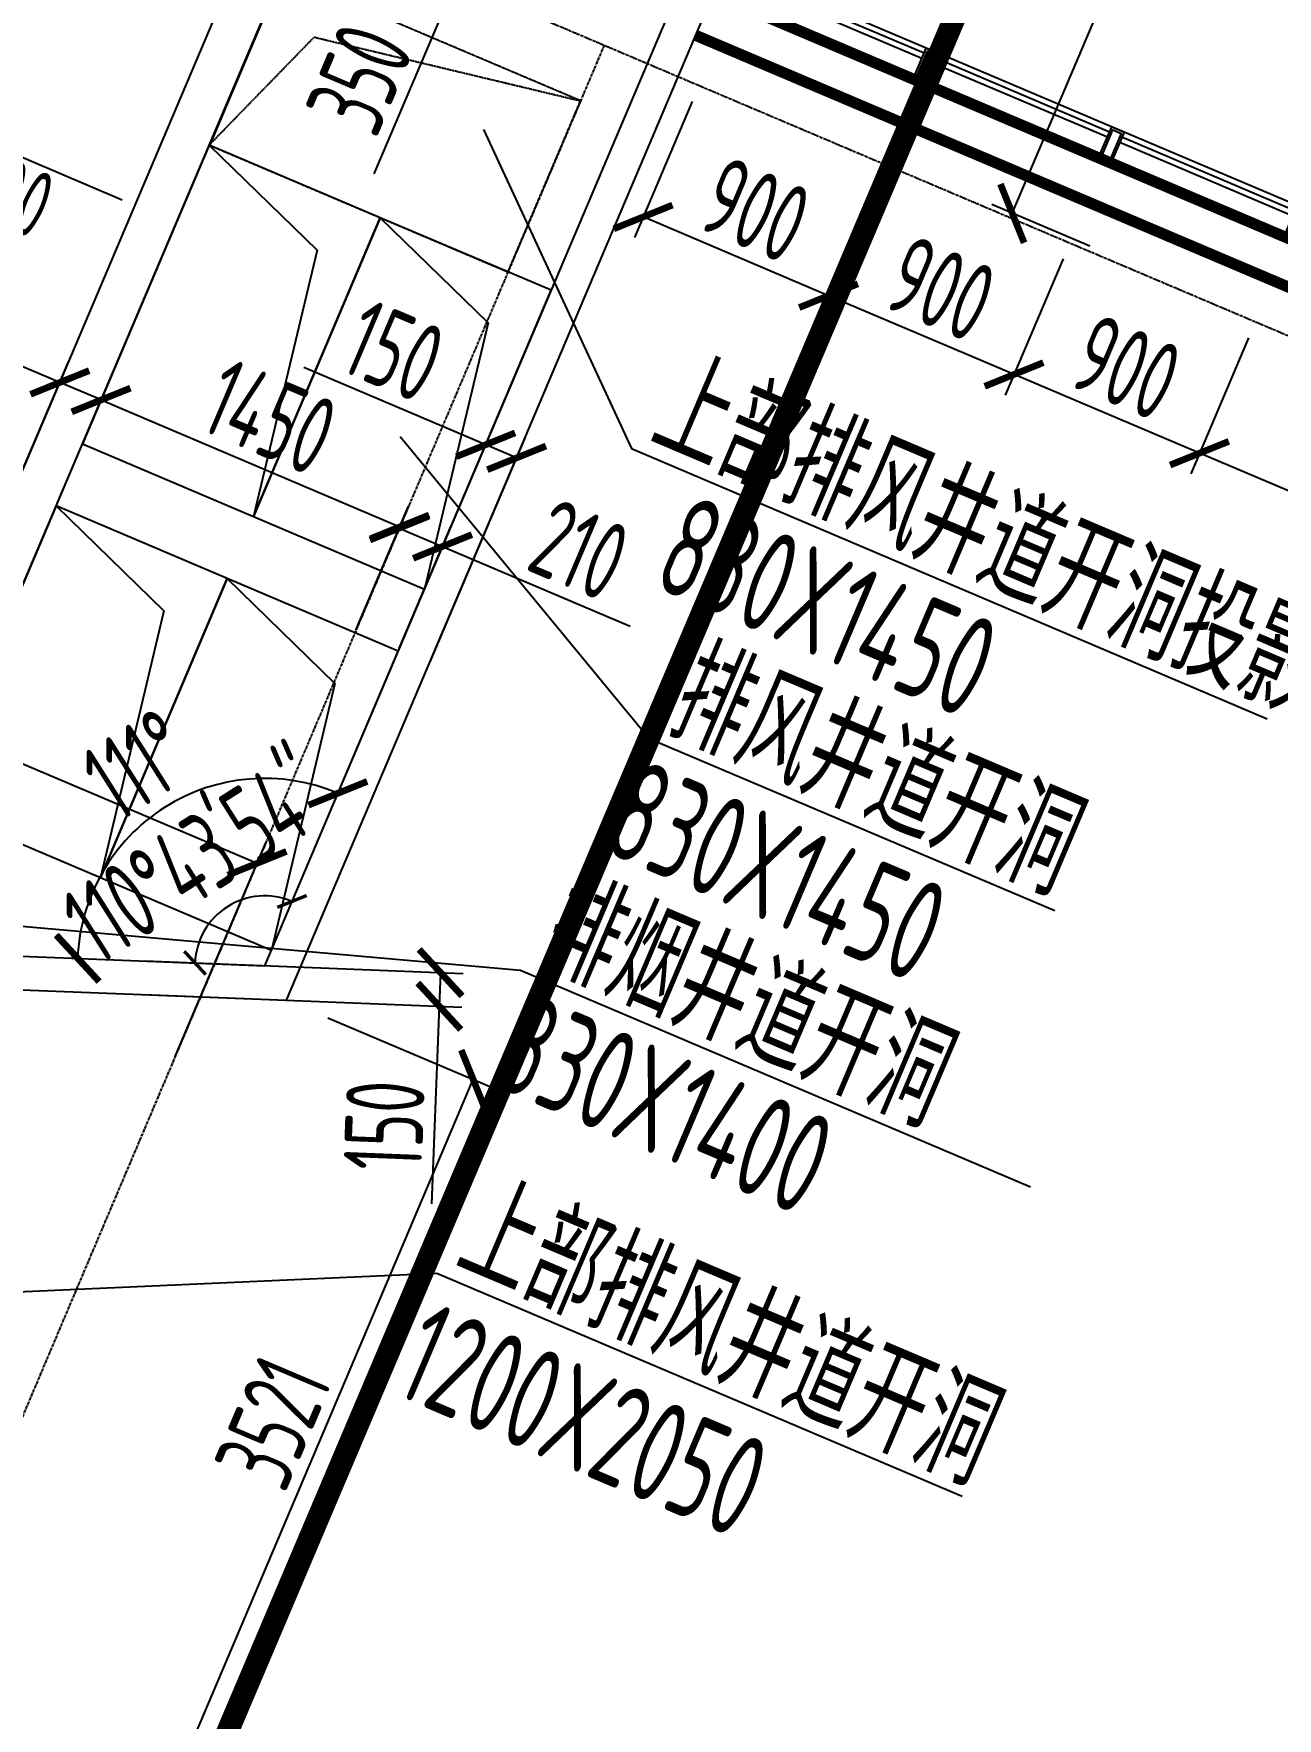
# Model space of a CAD drawing. Extents: x 11778731 to 12007717, y -6694179 to -6314888.
# Drawn here: x 11938649 to 11944205, y -6423198 to -6415677 of the extents above; entities that cross this region are included whole.
import ezdxf
from ezdxf.enums import TextEntityAlignment as Align

# ---------------------------------------------------------------- set-up
doc = ezdxf.new("R2010")
doc.units = 0
doc.header["$LTSCALE"] = 10
doc.header["$MEASUREMENT"] = 0
for name, pattern in [('A3-RG-axis-100$0$CENTER', [2, 1.25, -0.25, 0.25, -0.25]), ('A3-RI-5F$0$DASH', [0.35, 0.25, -0.1]), ('A3-RI-5F$0$DASHED2', [0.375, 0.25, -0.125]), ('A3-RM-5F$0$DASH', [0.35, 0.25, -0.1]), ('DASHED2', [0.375, 0.25, -0.125])]:
    doc.linetypes.add(name, pattern=pattern)
for name, color, linetype in [('A-CLOD', 200, 'Continuous'), ('A3-RB-5F-100$0$A-DIMS-100', 1, 'Continuous'), ('A3-RG-axis-100$0$A-GRID', 1, 'A3-RG-axis-100$0$CENTER'), ('A3-RI-5F$0$A-DETAILS', 11, 'Continuous'), ('A3-RI-5F$0$A-DOOR-ROLL', 2, 'A3-RI-5F$0$DASHED2'), ('A3-RI-5F$0$A-GLAZ', 140, 'Continuous'), ('A3-RI-5F$0$A-WALL', 7, 'Continuous'), ('A3-RM-5F$0$A-EQPM', 55, 'Continuous'), ('A3-SYMB-5F-100$0$A-SYMB', 4, 'Continuous'), ('A3-SYMB-5F-100$0$A-SYMB-AREA', 4, 'Continuous'), ('A3-SYMB-5F-100$0$A-SYMB-NAME', 4, 'Continuous'), ('A3-SYMB-5F-100$0$A-SYMB-NAME-E', 4, 'Continuous')]:
    doc.layers.add(name, color=color, linetype=linetype)
doc.styles.add('A3-RB-5F-100$0$XD2008', font='xd-hzs.shx', dxfattribs={"width": 0.7, "bigfont": 'xd-hztxt.shx'})
doc.styles.add('A3-SYMB-5F-100$0$ECADI', font='hzs.shx', dxfattribs={"width": 0.7, "bigfont": 'hztxt.shx'})
doc.styles.add('A3-SYMB-5F-100$0$XD2008', font='hzs.shx', dxfattribs={"width": 0.7, "bigfont": 'hztxt.shx'})
doc.dimstyles.new('A3-RB-5F-100$0$XD100', dxfattribs={"dimscale": 100, "dimtxt": 3.5, "dimasz": 1.5, "dimexe": 1, "dimexo": 2, "dimgap": 0.5, "dimtad": 1, "dimdec": 0, "dimdsep": 46, "dimtxsty": 'A3-RB-5F-100$0$XD2008', "dimcen": 2.5, "dimclrt": 4, "dimaunit": 1, "dimadec": 0, "dimazin": 0, "dimtfac": 1, "dimtdec": 0, "dimtix": 1, "dimtmove": 0, "dimatfit": 3, "dimfxl": 0, "dimtolj": 1, "dimtzin": 0, "dimarcsym": 0})
doc.dimstyles.new('A3-RB-5F-100$0$XD100$0', dxfattribs={"dimscale": 100, "dimtxt": 3.5, "dimasz": 2, "dimexe": 1, "dimexo": 2, "dimgap": 0.5, "dimtad": 1, "dimdec": 0, "dimdsep": 46, "dimtxsty": 'A3-RB-5F-100$0$XD2008', "dimblk1": 'A3-RB-5F-100$0$_ARCHTICK', "dimblk2": 'A3-RB-5F-100$0$_ARCHTICK', "dimsah": 1, "dimcen": 2.5, "dimclrt": 4, "dimaunit": 1, "dimadec": 0, "dimazin": 0, "dimtfac": 1, "dimtdec": 0, "dimtix": 1, "dimtmove": 0, "dimatfit": 3, "dimfxl": 0, "dimtolj": 1, "dimtzin": 0, "dimarcsym": 0})

# ---------------------------------------------------------------- blocks, each defined once
blk = doc.blocks.new('A3-RI-5F$0$GEDUAN900')
at = {"layer": 'A3-RI-5F$0$A-DETAILS'}
for points in [[(-441.8, 187.6), (-383.2, 325.6), (-328, 302.2), (-386.6, 164.1)], [(-428.7, 192.8), (-377.9, 312.5), (-341.1, 296.9), (-391.9, 177.2)], [(386.6, -164.1), (445.2, -26), (500.5, -49.5), (441.8, -187.6)], [(399.7, -158.8), (450.5, -39.1), (487.3, -54.8), (436.5, -174.4)]]:
    blk.add_lwpolyline(points, close=True, dxfattribs=at)
at = {"layer": 'A3-RI-5F$0$A-GLAZ'}
for p, q in [((472.8, -37.8), (-355.6, 313.9)), ((425.7, -72.1), (-347.5, 256.2)), ((435.5, -49), (-337.8, 279.2)), ((414.2, -175.8), (-414.2, 175.8))]:
    blk.add_line(p, q, dxfattribs=at)
blk = doc.blocks.new('A3-RI-5F')
at = {"layer": 'A3-RI-5F$0$A-DOOR-ROLL', "linetype": 'A3-RI-5F$0$DASH', "const_width": 50}
for points in [[(11941750.1, -6415527.5), (11949243, -6418708)], [(11941607.5, -6415684.2), (11949146.4, -6418884.3)]]:
    blk.add_lwpolyline(points, dxfattribs=at)
at = {"layer": 'A3-RI-5F$0$A-WALL'}
for p, q in [((11938202.5, -6419073.6), (11940078.2, -6414654.8)), ((11938096.5, -6418811.3), (11939815.9, -6414760.9)), ((11939681.5, -6419837.7), (11941528, -6415487.5)), ((11939779.1, -6419991.7), (11941666.1, -6415546.2)), ((11938087.7, -6419774.6), (11939681.5, -6419837.7)), ((11936189.3, -6419849.5), (11939779.1, -6419991.7)), ((11936189.3, -6419849.5), (11939779.1, -6419991.7))]:
    blk.add_line(p, q, dxfattribs=at)
at = {"layer": 'A3-RI-5F$0$A-GLAZ', "rotation": 4.760664240517407e-06}
for p in [(11942191.9, -6415715), (11943020.4, -6416066.7), (11943848.8, -6416418.4)]:
    blk.add_blockref('A3-RI-5F$0$GEDUAN900', p, dxfattribs=at)
blk = doc.blocks.new('A3-RG-axis-100')
at = {"layer": 'A3-RG-axis-100$0$A-GRID'}
for p, q in [((11907163.4, -6401280.8), (11992184.7, -6437370.3)), ((11941198, -6415727.7), (11923107, -6458347.2))]:
    blk.add_line(p, q, dxfattribs=at)
blk = doc.blocks.new('A3-SYMB-5F-100$0$ECADI-TAG-ROOM')
at = {"layer": 'A3-SYMB-5F-100$0$A-SYMB-AREA', "style": 'A3-SYMB-5F-100$0$ECADI', "width": 0.7}
blk.add_attdef('340M2', text='', height=2.5, dxfattribs=at).set_placement((7.167, -1.75), align=Align.MIDDLE_LEFT)
at = {"layer": 'A3-SYMB-5F-100$0$A-SYMB-NAME', "style": 'A3-SYMB-5F-100$0$ECADI', "width": 0.7}
blk.add_attdef('CHINESENAME', (-5.125, 0.088), '', height=4.5, dxfattribs=at)
at = {"layer": 'A3-SYMB-5F-100$0$A-SYMB-NAME-E', "style": 'A3-SYMB-5F-100$0$ECADI', "width": 0.7}
for tag, p in [('ENGLISHHIGH', (-5.125, 8.04)), ('ENGLISHLOW', (-5.125, 4.84))]:
    blk.add_attdef(tag, p, '', height=2.5, dxfattribs=at)
blk = doc.blocks.new('A3-SYMB-5F-100$0$ECADI-TAG-HGHT（国标）')
at = {"layer": '', "color": 1}
blk.add_line((-2.121, 2.121), (11.768, 2.121), dxfattribs=at)
at = {"color": 1, "const_width": 0.5}
blk.add_lwpolyline([(-2.121, 2.121), (0, 0), (2.121, 2.121)], dxfattribs=at)
at = {"color": 1}
blk.add_point((-1.481, 4.6), dxfattribs=at)
at = {"style": 'A3-SYMB-5F-100$0$XD2008', "width": 0.7}
blk.add_attdef('FL', text='', height=3, dxfattribs=at).set_placement((-2.689, 2.967), align=Align.RIGHT)
for tag, p in [('F.F.L.', (2.284, 2.967)), ('T.O.S.', (2.284, -1.104))]:
    blk.add_attdef(tag, p, '', height=3, dxfattribs=at)
blk = doc.blocks.new('A3-SYMB-5F-100')
at = {"layer": 'A3-SYMB-5F-100$0$A-SYMB'}
for points in [[(11940658.9, -6416104.9), (11941319.8, -6417529.1), (11944160.7, -6418735)], [(11940286, -6417474.6), (11941399, -6418822.6), (11943210.7, -6419591.7)], [(11937278.6, -6419544.7), (11940824, -6419858.1), (11943102, -6420825.1)], [(11935095.7, -6421449), (11940451.1, -6421210.1), (11942797.4, -6422206)]]:
    blk.add_lwpolyline(points, dxfattribs=at)
ref = blk.add_blockref('A3-SYMB-5F-100$0$ECADI-TAG-HGHT（国标）', (11937878.1, -6416153.1), dxfattribs=dict(at, xscale=99.99999999999999, yscale=99.99999999999999, zscale=99.99999999999997, rotation=337))
ref.add_attrib('F.F.L.', '18.950', (11937843.3, -6415815.9), dxfattribs={"layer": '0', "height": 300, "rotation": 337, "style": 'A3-SYMB-5F-100$0$XD2008', "width": 0.7})
ref.add_attrib('T.O.S.', '18.900', (11938045.2, -6416344), dxfattribs={"layer": '0', "height": 300, "rotation": 337, "style": 'A3-SYMB-5F-100$0$XD2008', "width": 0.7})
ref = blk.add_blockref('A3-SYMB-5F-100$0$ECADI-TAG-ROOM', (11941850.5, -6417719.6), dxfattribs=dict(at, xscale=99.99999999989046, yscale=100.0000000001164, rotation=337))
ref.add_attrib('CHINESENAME', '上部排风井道开洞投影', (11941382.2, -6417511.3), dxfattribs={"height": 450, "rotation": 337, "style": 'A3-SYMB-5F-100$0$ECADI', "width": 0.7})
ref = blk.add_blockref('A3-SYMB-5F-100$0$ECADI-TAG-ROOM', (11941871.4, -6418349.9), dxfattribs=dict(at, xscale=99.99999999989046, yscale=100.0000000001164, rotation=337))
ref.add_attrib('CHINESENAME', '830X1450', (11941403.1, -6418141.6), dxfattribs={"height": 450, "rotation": 337, "style": 'A3-SYMB-5F-100$0$ECADI', "width": 0.7})
ref = blk.add_blockref('A3-SYMB-5F-100$0$ECADI-TAG-ROOM', (11941929.6, -6419013.1), dxfattribs=dict(at, xscale=99.99999999989046, yscale=100.0000000001164, rotation=337))
ref.add_attrib('CHINESENAME', '排风井道开洞', (11941461.3, -6418804.8), dxfattribs={"height": 450, "rotation": 337, "style": 'A3-SYMB-5F-100$0$ECADI', "width": 0.7})
ref = blk.add_blockref('A3-SYMB-5F-100$0$ECADI-TAG-ROOM', (11941645.1, -6419529.9), dxfattribs=dict(at, xscale=99.99999999989046, yscale=100.0000000001164, rotation=337))
ref.add_attrib('CHINESENAME', '830X1450', (11941176.8, -6419321.6), dxfattribs={"height": 450, "rotation": 337, "style": 'A3-SYMB-5F-100$0$ECADI', "width": 0.7})
ref = blk.add_blockref('A3-SYMB-5F-100$0$ECADI-TAG-ROOM', (11941354.7, -6420048.6), dxfattribs=dict(at, xscale=99.99999999989046, yscale=100.0000000001164, rotation=337))
ref.add_attrib('CHINESENAME', '排烟井道开洞', (11940886.4, -6419840.3), dxfattribs={"height": 450, "rotation": 337, "style": 'A3-SYMB-5F-100$0$ECADI', "width": 0.7})
ref = blk.add_blockref('A3-SYMB-5F-100$0$ECADI-TAG-ROOM', (11941148.1, -6420574.3), dxfattribs=dict(at, xscale=99.99999999989046, yscale=100.0000000001164, rotation=337))
ref.add_attrib('CHINESENAME', '830X1400', (11940679.8, -6420366), dxfattribs={"height": 450, "rotation": 337, "style": 'A3-SYMB-5F-100$0$ECADI', "width": 0.7})
ref = blk.add_blockref('A3-SYMB-5F-100$0$ECADI-TAG-ROOM', (11940981.8, -6421400.5), dxfattribs=dict(at, xscale=99.99999999989046, yscale=100.0000000001164, rotation=337))
ref.add_attrib('CHINESENAME', '上部排风井道开洞', (11940513.4, -6421192.2), dxfattribs={"height": 450, "rotation": 337, "style": 'A3-SYMB-5F-100$0$ECADI', "width": 0.7})
ref = blk.add_blockref('A3-SYMB-5F-100$0$ECADI-TAG-ROOM', (11940716.7, -6421954.4), dxfattribs=dict(at, xscale=99.99999999989046, yscale=100.0000000001164, rotation=337))
ref.add_attrib('CHINESENAME', '1200X2050', (11940248.4, -6421746.1), dxfattribs={"height": 450, "rotation": 337, "style": 'A3-SYMB-5F-100$0$ECADI', "width": 0.7})
blk = doc.blocks.new('A3-RB-5F-100$0$_ARCHTICK')
at = {"color": 0, "linetype": 'ByBlock', "const_width": 0.15}
blk.add_lwpolyline([(-0.5, -0.5), (0.5, 0.5)], dxfattribs=at)
blk = doc.blocks.new('*D973')
at = {"layer": 'A3-RB-5F-100$0$A-DIMS-100', "color": 0, "lineweight": -2}
for p, q in [((11943021.3, -6416478.9), (11944369.3, -6413303.2)), ((11944715.2, -6413450), (11944277.2, -6413264.1)), ((11943367.1, -6416625.7), (11942929.2, -6416439.8))]:
    blk.add_line(p, q, dxfattribs=at)
at = {"layer": 'Defpoints', "color": 0}
for p in [(11944369.3, -6413303.2), (11944899.3, -6413528.1), (11943551.2, -6416703.9)]:
    blk.add_point(p, dxfattribs=at)
at = {"layer": 'A3-RB-5F-100$0$A-DIMS-100', "color": 0, "lineweight": -2, "xscale": 200, "yscale": 200, "zscale": 200}
for p, rotation in [((11944369.3, -6413303.2), 66.99999999985796), ((11943021.3, -6416478.9), 246.9999999998579)]:
    blk.add_blockref('A3-RB-5F-100$0$_ARCHTICK', p, dxfattribs=dict(at, rotation=rotation))
at = {"layer": 'A3-RB-5F-100$0$A-DIMS-100', "color": 4, "insert": (11943488.2, -6414803.1), "char_height": 350, "attachment_point": 5, "rotation": 67, "style": 'A3-RB-5F-100$0$XD2008'}
blk.add_mtext('\\A1;3450', dxfattribs=at)
blk = doc.blocks.new('*D414')
at = {"layer": 'A3-RB-5F-100$0$A-DIMS-100', "color": 0, "lineweight": -2}
blk.add_arc((11939681.5, -6419837.7), 311.7, 67, 177.7317, dxfattribs=at)
at = {"layer": 'Defpoints', "color": 0}
for p in [(11941528, -6415487.6), (11939606.6, -6419535.2), (11935849.2, -6419685.9), (11939681.5, -6419837.7), (11939681.5, -6419837.7)]:
    blk.add_point(p, dxfattribs=at)
at = {"layer": 'A3-RB-5F-100$0$A-DIMS-100', "color": 0, "lineweight": -2, "xscale": 100, "yscale": 100, "zscale": 100}
for p, rotation in [((11939803.3, -6419550.8), 336.9999999998996), ((11939370.1, -6419825.4), 267.7316977825798)]:
    blk.add_blockref('A3-RB-5F-100$0$_ARCHTICK', p, dxfattribs=dict(at, rotation=rotation))
at = {"layer": 'A3-RB-5F-100$0$A-DIMS-100', "color": 4, "insert": (11939376.3, -6419356.3), "char_height": 350, "attachment_point": 5, "rotation": 32.36585, "style": 'A3-RB-5F-100$0$XD2008'}
blk.add_mtext('\\A1;110°43\'54"', dxfattribs=at)
blk = doc.blocks.new('*D427')
at = {"layer": 'A3-RB-5F-100$0$A-DIMS-100', "color": 0, "lineweight": -2}
for p, q in [((11944076.5, -6417033.7), (11943818.5, -6417641.6)), ((11945514.4, -6418252.9), (11943857.5, -6417549.6)), ((11945733.4, -6417737), (11945475.4, -6418344.9))]:
    blk.add_line(p, q, dxfattribs=at)
at = {"layer": 'Defpoints', "color": 0}
for p in [(11944154.7, -6416849.6), (11943857.5, -6417549.6), (11945811.6, -6417552.9)]:
    blk.add_point(p, dxfattribs=at)
at = {"layer": 'A3-RB-5F-100$0$A-DIMS-100', "color": 0, "lineweight": -2, "xscale": 200, "yscale": 200, "zscale": 200}
for p, rotation in [((11943857.5, -6417549.6), 157.0000045337895), ((11945514.4, -6418252.9), 337.0000045337895)]:
    blk.add_blockref('A3-RB-5F-100$0$_ARCHTICK', p, dxfattribs=dict(at, rotation=rotation))
at = {"layer": 'A3-RB-5F-100$0$A-DIMS-100', "color": 4, "insert": (11944773.9, -6417694.1), "char_height": 350, "attachment_point": 5, "rotation": 337, "style": 'A3-RB-5F-100$0$XD2008'}
blk.add_mtext('\\A1;1800', dxfattribs=at)
blk = doc.blocks.new('*D446')
at = {"layer": 'A3-RB-5F-100$0$A-DIMS-100', "color": 0, "lineweight": -2}
for p, q in [((11938766.2, -6417233.7), (11937910.1, -6416870.3)), ((11938570.3, -6417695.3), (11938805.3, -6417141.7)), ((11938754.4, -6417773.4), (11938989.4, -6417219.8)), ((11938950.3, -6417311.9), (11938766.2, -6417233.7))]:
    blk.add_line(p, q, dxfattribs=at)
at = {"layer": 'Defpoints', "color": 0}
for p in [(11938950.3, -6417311.9), (11938492.1, -6417879.4), (11938676.2, -6417957.5)]:
    blk.add_point(p, dxfattribs=at)
at = {"layer": 'A3-RB-5F-100$0$A-DIMS-100', "color": 0, "lineweight": -2, "xscale": 200, "yscale": 200, "zscale": 200}
for p, rotation in [((11938766.2, -6417233.7), 157.0000000001583), ((11938950.3, -6417311.9), 337.0000000001583)]:
    blk.add_blockref('A3-RB-5F-100$0$_ARCHTICK', p, dxfattribs=dict(at, rotation=rotation))
at = {"layer": 'A3-RB-5F-100$0$A-DIMS-100', "color": 4, "insert": (11938334, -6416805.8), "char_height": 350, "attachment_point": 5, "rotation": 337, "style": 'A3-RB-5F-100$0$XD2008'}
blk.add_mtext('\\A1;200', dxfattribs=at)
blk = doc.blocks.new('*D454')
at = {"layer": 'A3-RB-5F-100$0$A-DIMS-100', "color": 0, "lineweight": -2}
for p, q in [((11940381.9, -6415001.1), (11940761.8, -6415162.3)), ((11940669.7, -6415123.2), (11940533, -6415445.4)), ((11940245.2, -6415323.2), (11940625, -6415484.5)), ((11940533, -6415445.4), (11940169.6, -6416301.5))]:
    blk.add_line(p, q, dxfattribs=at)
at = {"layer": 'Defpoints', "color": 0}
for p in [(11940197.8, -6414922.9), (11940669.7, -6415123.2), (11940061.1, -6415245.1)]:
    blk.add_point(p, dxfattribs=at)
at = {"layer": 'A3-RB-5F-100$0$A-DIMS-100', "color": 0, "lineweight": -2, "xscale": 200, "yscale": 200, "zscale": 200}
for p, rotation in [((11940669.7, -6415123.2), 66.99999999962213), ((11940533, -6415445.4), 246.9999999996221)]:
    blk.add_blockref('A3-RB-5F-100$0$_ARCHTICK', p, dxfattribs=dict(at, rotation=rotation))
at = {"layer": 'A3-RB-5F-100$0$A-DIMS-100', "color": 4, "insert": (11940105.1, -6415877.6), "char_height": 350, "attachment_point": 5, "rotation": 67, "style": 'A3-RB-5F-100$0$XD2008'}
blk.add_mtext('\\A1;350', dxfattribs=at)
blk = doc.blocks.new('*D465')
at = {"layer": 'A3-RB-5F-100$0$A-DIMS-100', "color": 0, "lineweight": -2}
for p, q in [((11936397, -6419018.5), (11936802.2, -6418064)), ((11936763.1, -6418156.1), (11939647.5, -6419380.4)), ((11939281.4, -6420242.9), (11939686.6, -6419288.4))]:
    blk.add_line(p, q, dxfattribs=at)
at = {"layer": 'Defpoints', "color": 0}
for p in [(11936318.9, -6419202.6), (11939647.5, -6419380.4), (11939203.2, -6420427)]:
    blk.add_point(p, dxfattribs=at)
at = {"layer": 'A3-RB-5F-100$0$A-DIMS-100', "color": 0, "lineweight": -2, "xscale": 200, "yscale": 200, "zscale": 200}
for p, rotation in [((11936763.1, -6418156.1), 156.9999981291874), ((11939647.5, -6419380.4), 336.9999981291875)]:
    blk.add_blockref('A3-RB-5F-100$0$_ARCHTICK', p, dxfattribs=dict(at, rotation=rotation))
at = {"layer": 'A3-RB-5F-100$0$A-DIMS-100', "color": 4, "insert": (11938293.2, -6418561.1), "char_height": 350, "attachment_point": 5, "rotation": 337, "style": 'A3-RB-5F-100$0$XD2008'}
blk.add_mtext('\\A1;3133', dxfattribs=at)
blk = doc.blocks.new('*D471')
at = {"layer": 'A3-RB-5F-100$0$A-DIMS-100', "color": 0, "lineweight": -2}
for p, q in [((11938754.4, -6417773.4), (11938989.4, -6417219.8)), ((11938950.3, -6417311.9), (11940285, -6417878.4)), ((11940089.1, -6418340), (11940324.1, -6417786.4))]:
    blk.add_line(p, q, dxfattribs=at)
at = {"layer": 'Defpoints', "color": 0}
for p in [(11940285, -6417878.4), (11938676.2, -6417957.5), (11940011, -6418524.1)]:
    blk.add_point(p, dxfattribs=at)
at = {"layer": 'A3-RB-5F-100$0$A-DIMS-100', "color": 0, "lineweight": -2, "xscale": 200, "yscale": 200, "zscale": 200}
for p, rotation in [((11938950.3, -6417311.9), 157.0000003382357), ((11940285, -6417878.4), 337.0000003382357)]:
    blk.add_blockref('A3-RB-5F-100$0$_ARCHTICK', p, dxfattribs=dict(at, rotation=rotation))
at = {"layer": 'A3-RB-5F-100$0$A-DIMS-100', "color": 4, "insert": (11939705.6, -6417388), "char_height": 350, "attachment_point": 5, "rotation": 337, "style": 'A3-RB-5F-100$0$XD2008'}
blk.add_mtext('\\A1;1450', dxfattribs=at)
blk = doc.blocks.new('*D472')
at = {"layer": 'A3-RB-5F-100$0$A-DIMS-100', "color": 0, "lineweight": -2}
for p, q in [((11940668.8, -6417511.8), (11939855.7, -6417166.6)), ((11940282.4, -6418422.1), (11940707.9, -6417419.7)), ((11940420.5, -6418480.7), (11940846, -6417478.3)), ((11940806.9, -6417570.4), (11940668.8, -6417511.8))]:
    blk.add_line(p, q, dxfattribs=at)
at = {"layer": 'Defpoints', "color": 0}
for p in [(11940806.9, -6417570.4), (11940204.3, -6418606.2), (11940342.3, -6418664.8)]:
    blk.add_point(p, dxfattribs=at)
at = {"layer": 'A3-RB-5F-100$0$A-DIMS-100', "color": 0, "lineweight": -2, "xscale": 200, "yscale": 200, "zscale": 200}
for p, rotation in [((11940668.8, -6417511.8), 156.9999981291463), ((11940806.9, -6417570.4), 336.9999981291463)]:
    blk.add_blockref('A3-RB-5F-100$0$_ARCHTICK', p, dxfattribs=dict(at, rotation=rotation))
at = {"layer": 'A3-RB-5F-100$0$A-DIMS-100', "color": 4, "insert": (11940258.1, -6417093), "char_height": 350, "attachment_point": 5, "rotation": 337, "style": 'A3-RB-5F-100$0$XD2008'}
blk.add_mtext('\\A1;150', dxfattribs=at)
blk = doc.blocks.new('*D473')
at = {"layer": 'A3-RB-5F-100$0$A-DIMS-100', "color": 0, "lineweight": -2}
for p, q in [((11940089.1, -6418340), (11940321.8, -6417791.8)), ((11940282.4, -6418422.1), (11940515.1, -6417873.9)), ((11940282.7, -6417883.9), (11940476, -6417965.9)), ((11940476, -6417965.9), (11941313.9, -6418321.6))]:
    blk.add_line(p, q, dxfattribs=at)
at = {"layer": 'Defpoints', "color": 0}
for p in [(11940476, -6417965.9), (11940011, -6418524.1), (11940204.3, -6418606.2)]:
    blk.add_point(p, dxfattribs=at)
at = {"layer": 'A3-RB-5F-100$0$A-DIMS-100', "color": 0, "lineweight": -2, "xscale": 200, "yscale": 200, "zscale": 200}
for p, rotation in [((11940282.7, -6417883.9), 156.999998097577), ((11940476, -6417965.9), 336.999998097577)]:
    blk.add_blockref('A3-RB-5F-100$0$_ARCHTICK', p, dxfattribs=dict(at, rotation=rotation))
at = {"layer": 'A3-RB-5F-100$0$A-DIMS-100', "color": 4, "insert": (11941087.3, -6417981), "char_height": 350, "attachment_point": 5, "rotation": 337, "style": 'A3-RB-5F-100$0$XD2008'}
blk.add_mtext('\\A1;210', dxfattribs=at)
blk = doc.blocks.new('*D474')
at = {"layer": 'A3-RB-5F-100$0$A-DIMS-100', "color": 0, "lineweight": -2}
blk.add_arc((11939681.5, -6419837.7), 836.3, 67, 177.7317, dxfattribs=at)
at = {"layer": 'Defpoints', "color": 0}
for p in [(11941528, -6415487.6), (11939480.4, -6419026), (11935849.2, -6419685.9), (11939681.5, -6419837.7), (11939681.5, -6419837.7)]:
    blk.add_point(p, dxfattribs=at)
at = {"layer": 'A3-RB-5F-100$0$A-DIMS-100', "color": 0, "lineweight": -2, "xscale": 200, "yscale": 200, "zscale": 200}
for p, rotation in [((11940008.3, -6419067.9), 336.9999999998996), ((11938845.9, -6419804.6), 267.7316977825798)]:
    blk.add_blockref('A3-RB-5F-100$0$_ARCHTICK', p, dxfattribs=dict(at, rotation=rotation))
at = {"layer": 'A3-RB-5F-100$0$A-DIMS-100', "color": 4, "insert": (11939113.4, -6418941.3), "char_height": 350, "attachment_point": 5, "rotation": 32.36585, "style": 'A3-RB-5F-100$0$XD2008'}
blk.add_mtext('\\A1;111°', dxfattribs=at)
blk = doc.blocks.new('*D475')
at = {"layer": 'A3-RB-5F-100$0$A-DIMS-100', "color": 0, "lineweight": -2}
for p, q in [((11939963.2, -6420069.9), (11940704.8, -6420384.7)), ((11939237.2, -6423586.2), (11940612.7, -6420345.6)), ((11938587.6, -6423310.5), (11939329.2, -6423625.3))]:
    blk.add_line(p, q, dxfattribs=at)
at = {"layer": 'Defpoints', "color": 0}
for p in [(11939779.1, -6419991.7), (11940612.7, -6420345.6), (11938403.5, -6423232.4)]:
    blk.add_point(p, dxfattribs=at)
at = {"layer": 'A3-RB-5F-100$0$A-DIMS-100', "color": 0, "lineweight": -2, "xscale": 200, "yscale": 200, "zscale": 200}
for p, rotation in [((11940612.7, -6420345.6), 66.99999999988417), ((11939237.2, -6423586.2), 246.9999999998842)]:
    blk.add_blockref('A3-RB-5F-100$0$_ARCHTICK', p, dxfattribs=dict(at, rotation=rotation))
at = {"layer": 'A3-RB-5F-100$0$A-DIMS-100', "color": 4, "insert": (11939717.8, -6421878), "char_height": 350, "attachment_point": 5, "rotation": 67, "style": 'A3-RB-5F-100$0$XD2008'}
blk.add_mtext('\\A1;3521', dxfattribs=at)
blk = doc.blocks.new('*D480')
at = {"layer": 'A3-RB-5F-100$0$A-DIMS-100', "color": 0, "lineweight": -2}
for p, q in [((11943248.1, -6416682), (11942990, -6417290)), ((11944076.5, -6417033.7), (11943818.5, -6417641.6)), ((11943857.5, -6417549.6), (11943029.1, -6417197.9))]:
    blk.add_line(p, q, dxfattribs=at)
at = {"layer": 'Defpoints', "color": 0}
for p in [(11943326.2, -6416497.9), (11944154.7, -6416849.6), (11943029.1, -6417197.9)]:
    blk.add_point(p, dxfattribs=at)
at = {"layer": 'A3-RB-5F-100$0$A-DIMS-100', "color": 0, "lineweight": -2, "xscale": 200, "yscale": 200, "zscale": 200}
for p, rotation in [((11943029.1, -6417197.9), 157.0000045338466), ((11943857.5, -6417549.6), 337.0000045338466)]:
    blk.add_blockref('A3-RB-5F-100$0$_ARCHTICK', p, dxfattribs=dict(at, rotation=rotation))
at = {"layer": 'A3-RB-5F-100$0$A-DIMS-100', "color": 4, "insert": (11943531.2, -6417166.6), "char_height": 350, "attachment_point": 5, "rotation": 337, "style": 'A3-RB-5F-100$0$XD2008'}
blk.add_mtext('\\A1;900', dxfattribs=at)
blk = doc.blocks.new('*D481')
at = {"layer": 'A3-RB-5F-100$0$A-DIMS-100', "color": 0, "lineweight": -2}
for p, q in [((11942419.6, -6416330.3), (11942161.5, -6416938.3)), ((11943248.1, -6416682), (11942990, -6417290)), ((11943029.1, -6417197.9), (11942200.6, -6416846.3))]:
    blk.add_line(p, q, dxfattribs=at)
at = {"layer": 'Defpoints', "color": 0}
for p in [(11942497.8, -6416146.2), (11943326.2, -6416497.9), (11942200.6, -6416846.3)]:
    blk.add_point(p, dxfattribs=at)
at = {"layer": 'A3-RB-5F-100$0$A-DIMS-100', "color": 0, "lineweight": -2, "xscale": 200, "yscale": 200, "zscale": 200}
for p, rotation in [((11942200.6, -6416846.3), 157.0000045337622), ((11943029.1, -6417197.9), 337.0000045337622)]:
    blk.add_blockref('A3-RB-5F-100$0$_ARCHTICK', p, dxfattribs=dict(at, rotation=rotation))
at = {"layer": 'A3-RB-5F-100$0$A-DIMS-100', "color": 4, "insert": (11942702.8, -6416815), "char_height": 350, "attachment_point": 5, "rotation": 337, "style": 'A3-RB-5F-100$0$XD2008'}
blk.add_mtext('\\A1;900', dxfattribs=at)
blk = doc.blocks.new('*D482')
at = {"layer": 'A3-RB-5F-100$0$A-DIMS-100', "color": 0, "lineweight": -2}
for p, q in [((11941591.2, -6415978.7), (11941333.1, -6416586.6)), ((11942419.6, -6416330.3), (11942161.5, -6416938.3)), ((11942200.6, -6416846.3), (11941372.2, -6416494.6))]:
    blk.add_line(p, q, dxfattribs=at)
at = {"layer": 'Defpoints', "color": 0}
for p in [(11941669.3, -6415794.6), (11942497.8, -6416146.2), (11941372.2, -6416494.6)]:
    blk.add_point(p, dxfattribs=at)
at = {"layer": 'A3-RB-5F-100$0$A-DIMS-100', "color": 0, "lineweight": -2, "xscale": 200, "yscale": 200, "zscale": 200}
for p, rotation in [((11941372.2, -6416494.6), 157.0000045337838), ((11942200.6, -6416846.3), 337.0000045337839)]:
    blk.add_blockref('A3-RB-5F-100$0$_ARCHTICK', p, dxfattribs=dict(at, rotation=rotation))
at = {"layer": 'A3-RB-5F-100$0$A-DIMS-100', "color": 4, "insert": (11941874.3, -6416463.3), "char_height": 350, "attachment_point": 5, "rotation": 337, "style": 'A3-RB-5F-100$0$XD2008'}
blk.add_mtext('\\A1;900', dxfattribs=at)
blk = doc.blocks.new('*D637')
at = {"layer": 'A3-RB-5F-100$0$A-DIMS-100', "color": 0, "lineweight": -2}
blk.add_arc((11936189.3, -6419849.5), 2046.8, 247, 357.7317, dxfattribs=at)
at = {"layer": 'Defpoints', "color": 0}
for p in [(11936189.3, -6419849.5), (11936189.3, -6419849.5), (11939779.1, -6419991.7), (11936681.3, -6421836.3), (11935310.6, -6421919.5)]:
    blk.add_point(p, dxfattribs=at)
at = {"layer": 'A3-RB-5F-100$0$A-DIMS-100', "color": 0, "lineweight": -2, "xscale": 100, "yscale": 100, "zscale": 100}
for p, rotation in [((11938234.5, -6419930.5), 87.73169778263737), ((11935389.5, -6421733.7), 157.0000000265201)]:
    blk.add_blockref('A3-RB-5F-100$0$_ARCHTICK', p, dxfattribs=dict(at, rotation=rotation))
at = {"layer": 'A3-RB-5F-100$0$A-DIMS-100', "color": 4, "insert": (11937146.7, -6421360.2), "char_height": 350, "attachment_point": 5, "rotation": 32.36585, "style": 'A3-RB-5F-100$0$XD2008'}
blk.add_mtext('\\A1;110°43\'54"', dxfattribs=at)
blk = doc.blocks.new('*D640')
at = {"layer": 'A3-RB-5F-100$0$A-DIMS-100', "color": 0, "lineweight": -2}
for p, q in [((11939145.8, -6419816.5), (11940567.4, -6419872.8)), ((11940467.4, -6419868.9), (11940461.5, -6420018.8)), ((11939139.9, -6419966.4), (11940561.4, -6420022.7)), ((11940461.5, -6420018.8), (11940426.5, -6420901.4))]:
    blk.add_line(p, q, dxfattribs=at)
at = {"layer": 'Defpoints', "color": 0}
for p in [(11938945.9, -6419808.6), (11940467.4, -6419868.9), (11938940, -6419958.5)]:
    blk.add_point(p, dxfattribs=at)
at = {"layer": 'A3-RB-5F-100$0$A-DIMS-100', "color": 0, "lineweight": -2, "xscale": 200, "yscale": 200, "zscale": 200}
for p, rotation in [((11940467.4, -6419868.9), 87.73169778281542), ((11940461.5, -6420018.8), 267.7316977828154)]:
    blk.add_blockref('A3-RB-5F-100$0$_ARCHTICK', p, dxfattribs=dict(at, rotation=rotation))
at = {"layer": 'A3-RB-5F-100$0$A-DIMS-100', "color": 4, "insert": (11940215.2, -6420551.1), "char_height": 350, "attachment_point": 5, "rotation": 87.7317, "style": 'A3-RB-5F-100$0$XD2008'}
blk.add_mtext('\\A1;150', dxfattribs=at)
blk = doc.blocks.new('A3-RM-5F')
at = {"layer": 'A3-RM-5F$0$A-EQPM'}
blk.add_line((11939436.7, -6416175.1), (11939761, -6415411), dxfattribs=at)
at = {"layer": 'A3-RM-5F$0$A-EQPM', "linetype": 'A3-RM-5F$0$DASH'}
blk.add_lwpolyline([(11939757.7, -6415409.7), (11939433.4, -6416173.7), (11940768.2, -6416740.2), (11941092.5, -6415976.2)], close=True, dxfattribs=at)
blk.add_lwpolyline([(11939433.4, -6416173.7), (11939902.5, -6415691.9), (11941092.5, -6415976.2)], dxfattribs=at)
at = {"layer": 'A3-RM-5F$0$A-EQPM'}
for points in [[(11940197.5, -6416498), (11939433.4, -6416173.7), (11938866.9, -6417508.4), (11939630.9, -6417832.7)], [(11940961.5, -6416822.3), (11940197.5, -6416498), (11939630.9, -6417832.7), (11940394.9, -6418157)], [(11939513.7, -6418108.9), (11938749.7, -6417784.6), (11938183.1, -6419119.3), (11938947.1, -6419443.6)], [(11940277.7, -6418433.2), (11939513.7, -6418108.9), (11938947.1, -6419443.6), (11939711.1, -6419767.9)]]:
    blk.add_lwpolyline(points, close=True, dxfattribs=at)
for points in [[(11939433.4, -6416173.7), (11939915.2, -6416642.8), (11939630.9, -6417832.7)], [(11940197.5, -6416498), (11940679.2, -6416967.1), (11940394.9, -6418157)], [(11938749.7, -6417784.6), (11939231.4, -6418253.7), (11938947.1, -6419443.6)], [(11939513.7, -6418108.9), (11939995.4, -6418578), (11939711.1, -6419767.9)]]:
    blk.add_lwpolyline(points, dxfattribs=at)
blk = doc.blocks.new('A3-RB-5F-100')
at = {"layer": 'A3-RB-5F-100$0$A-DIMS-100'}
for p1, p2, distance, picture, middle in [((11943551.2, -6416703.9), (11944899.3, -6413528.1), 575.8, '*D973', (11943488.2, -6414803.1)), ((11942497.8, -6416146.2), (11941669.3, -6415794.6), 760.5, '*D482', (11941874.3, -6416463.3)), ((11943326.2, -6416497.9), (11942497.8, -6416146.2), 760.5, '*D481', (11942702.8, -6416815)), ((11944154.7, -6416849.6), (11943326.2, -6416497.9), 760.5, '*D480', (11943531.2, -6417166.6)), ((11945811.6, -6417552.9), (11944154.7, -6416849.6), 760.5, '*D427', (11944773.9, -6417694.1)), ((11938676.2, -6417957.5), (11940011, -6418524.1), 701.4, '*D471', (11939705.6, -6417388)), ((11936318.9, -6419202.6), (11939203.2, -6420427), 1136.9, '*D465', (11938293.2, -6418561.1)), ((11938403.5, -6423232.4), (11939779.1, -6419991.7), -905.6, '*D475', (11939717.8, -6421878))]:
    dim = blk.add_aligned_dim(p1=p1, p2=p2, distance=distance, dimstyle='A3-RB-5F-100$0$XD100$0', dxfattribs=at)
    dim.commit()
    dim.dimension.update_dxf_attribs({"geometry": picture, "text_midpoint": middle})
for base, p1, p2, angle, picture, middle in [((11940669.7, -6415123.2), (11940061.1, -6415245.1), (11940197.8, -6414922.9), 67, '*D454', (11940312.2, -6415965.5)), ((11938950.3, -6417311.9), (11938492.1, -6417879.4), (11938676.2, -6417957.5), 337, '*D446', (11938246.1, -6417013)), ((11940806.9, -6417570.4), (11940204.3, -6418606.2), (11940342.3, -6418664.8), 337, '*D472', (11940170.2, -6417300.1)), ((11940476, -6417965.9), (11940011, -6418524.1), (11940204.3, -6418606.2), 337, '*D473', (11940999.4, -6418188.1)), ((11940467.4, -6419868.9), (11938940, -6419958.5), (11938945.9, -6419808.6), 87.7317, '*D640', (11940440.1, -6420560))]:
    dim = blk.add_linear_dim(base=base, p1=p1, p2=p2, angle=angle, dimstyle='A3-RB-5F-100$0$XD100$0', dxfattribs=at)
    dim.commit()
    dim.dimension.update_dxf_attribs({"geometry": picture, "text_midpoint": middle, "dimtype": 129})
for base, line1, line2, picture, middle in [((11939606.6, -6419535.2), ((11939681.5, -6419837.7), (11941528, -6415487.6)), ((11935849.2, -6419685.9), (11939681.5, -6419837.7)), '*D414', (11939376.3, -6419356.3)), ((11936681.3, -6421836.3), ((11936189.3, -6419849.5), (11939779.1, -6419991.7)), ((11935310.6, -6421919.5), (11936189.3, -6419849.5)), '*D637', (11937146.7, -6421360.2))]:
    dim = blk.add_angular_dim_2l(base=base, line1=line1, line2=line2, dimstyle='A3-RB-5F-100$0$XD100', override={"dimasz": 1, "dimblk1": 'A3-RB-5F-100$0$_ARCHTICK', "dimblk2": 'A3-RB-5F-100$0$_ARCHTICK', "dimsah": 1, "dimadec": 3}, dxfattribs=at)
    dim.commit()
    dim.dimension.update_dxf_attribs({"geometry": picture, "text_midpoint": middle})
dim = blk.add_angular_dim_2l(base=(11939480.4, -6419026), line1=((11939681.5, -6419837.7), (11941528, -6415487.6)), line2=((11935849.2, -6419685.9), (11939681.5, -6419837.7)), dimstyle='A3-RB-5F-100$0$XD100$0', dxfattribs=at)
dim.commit()
dim.dimension.update_dxf_attribs({"geometry": '*D474', "text_midpoint": (11939113.4, -6418941.3)})

msp = doc.modelspace()

# ---------------------------------------------------------------- linework, layer by layer
at = {"layer": 'A-CLOD', "linetype": 'DASHED2', "const_width": 100}
msp.add_lwpolyline([(11925732.1, -6406095.6), (11943019, -6413470.6, -0.413788), (11943336.1, -6414257), (11935490.1, -6432740.9, -0.414214), (11934703.4, -6433058.7), (11917500.4, -6425756.5, -0.414214), (11917182.6, -6424969.8), (11924944.5, -6406413.1, -0.414639)], format="xyb", close=True, dxfattribs=at)

# ---------------------------------------------------------------- block references
for name in ['A3-RI-5F', 'A3-RB-5F-100', 'A3-RG-axis-100', 'A3-SYMB-5F-100', 'A3-RM-5F']:
    msp.add_blockref(name, (0, 0))

doc.saveas('drawing.dxf')
